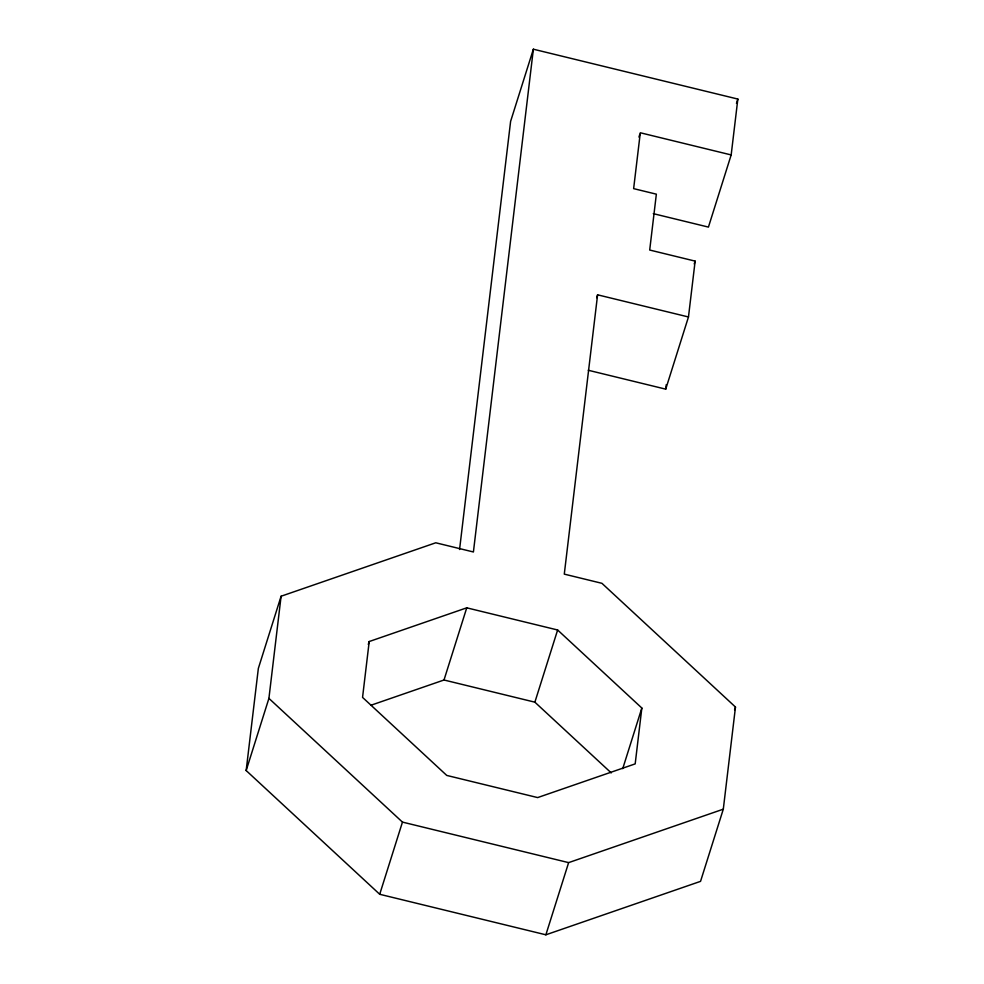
<?xml version="1.0" encoding="UTF-8"?>
<svg xmlns="http://www.w3.org/2000/svg" width="984" height="984" viewBox="0 0 984 984"><rect width="100%" height="100%" fill="white"/><g stroke="black" fill="none" stroke-linecap="round" stroke-linejoin="round"><path stroke-width="1.48" d="M588.247 370.255L665.725 389.147L688.468 316.971L597.596 294.819L564.287 574.127L601.925 583.315L735.479 707.041L723.301 809.18L700.546 881.356L545.874 934.8L379.713 894.284L246.16 770.546L258.349 668.407L281.092 596.23L435.764 542.787L473.415 551.975L533.365 49.2L737.84 99.064L731.173 154.931L708.431 227.095L653.302 213.651M246.16 770.546L268.915 698.382L281.092 596.23M369.209 641.531L362.555 697.398L446.761 775.429L537.645 797.581L635.184 763.879L641.839 708.025L557.633 629.994L466.748 607.829L369.209 641.531L368.299 644.422M459.565 549.49L510.61 121.376L533.365 49.2M665.725 389.147L666.266 384.621M688.468 316.971L695.135 261.117L649.698 250.034L656.353 194.168L633.635 188.633L640.301 132.766L731.173 154.931M370.845 705.282L444.005 680.005L466.748 607.829M379.713 894.284L402.456 822.107L268.915 698.382M638.936 137.096L639.846 134.205M596.685 297.697L597.596 294.819M611.236 772.907L534.878 702.17L557.633 629.994M736.475 103.394L737.84 99.064M694.224 263.995L695.135 261.117M545.874 934.8L568.629 862.624L723.301 809.18M622.737 768.639L641.839 708.025M734.568 709.931L735.479 707.041M444.005 680.005L534.878 702.17M402.456 822.107L568.629 862.624"/></g></svg>
